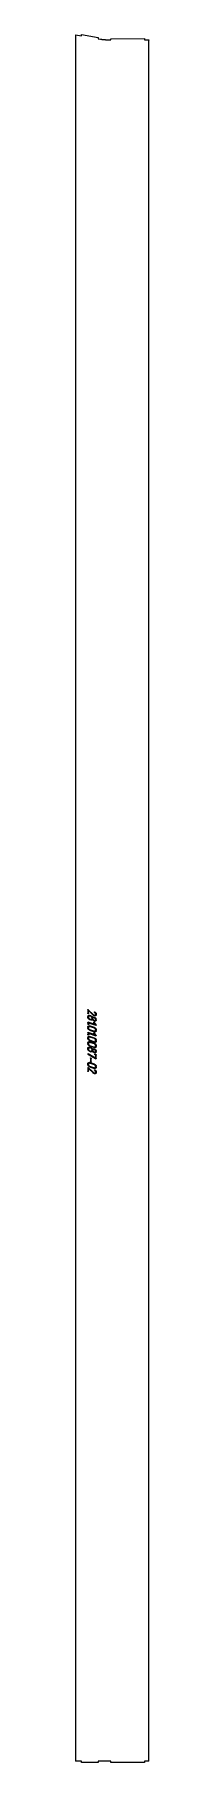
# Model space of a CAD drawing. Header units: millimetres. Extents: x 143 to 230, y 81 to 2128.
import ezdxf

# ---------------------------------------------------------------- set-up
doc = ezdxf.new("R2010")
doc.units = ezdxf.units.MM
doc.linetypes.add('K5LT_BASIC', pattern=[0])
doc.layers.add('Engraving', color=7, linetype='Continuous')

msp = doc.modelspace()

# ---------------------------------------------------------------- linework, layer by layer
at = {"color": 143, "linetype": 'K5LT_BASIC', "lineweight": 25, "true_color": 0x33acca}
for p, q in [((142.5, 2127.9), (142.5, 82.8)), ((142.5, 2127.9), (149.8, 2126.6)), ((149.8, 2128.2), (169.8, 2124.6)), ((149.8, 2126.6), (149.8, 2128.2)), ((169.8, 2124.6), (169.8, 2123.1)), ((169.8, 2123.1), (172.5, 2122.6)), ((179.6, 2122.1), (184.6, 2122.1)), ((184.6, 2123), (224.6, 2123.4)), ((184.6, 2122.1), (184.6, 2123)), ((224.6, 2123.4), (224.6, 2122.1)), ((224.6, 2122.1), (229.6, 2122.1)), ((229.6, 2122.1), (229.6, 2121.5)), ((229.6, 82.8), (229.6, 2121.5)), ((149.8, 82.8), (142.5, 82.8)), ((149.8, 81.3), (149.8, 82.8)), ((172.5, 82.8), (169.8, 82.8)), ((169.8, 82.8), (169.8, 81.3)), ((179.6, 82.8), (172.5, 82.8)), ((184.6, 82.8), (179.6, 82.8)), ((184.6, 81.3), (184.6, 82.8)), ((229.6, 82.8), (224.6, 82.8)), ((224.6, 82.8), (224.6, 81.3)), ((169.8, 81.3), (149.8, 81.3)), ((224.6, 81.3), (184.6, 81.3))]:
    msp.add_line(p, q, dxfattribs=at)
msp.add_open_spline([(172.5, 2122.6), (172.8, 2122.6), (173.4, 2122.5), (174.3, 2122.4), (175.2, 2122.3), (176, 2122.2), (176.9, 2122.2), (177.8, 2122.1), (178.7, 2122.1), (179.3, 2122.1), (179.6, 2122.1)], degree=3, dxfattribs=at)
at = {"layer": 'Engraving', "color": 143, "linetype": 'K5LT_BASIC', "lineweight": 25, "true_color": 0x33acca}
for p, q in [((157.4, 972.9), (157.4, 968.7)), ((157.4, 964.8), (157.4, 964.1)), ((163.9, 967.1), (157.9, 973)), ((158.1, 972), (163.5, 966.7)), ((158.1, 968.4), (158.1, 972)), ((158.1, 964.6), (158.1, 963.9)), ((160.9, 965.7), (159.5, 966.2)), ((160.9, 965), (159.5, 965.5)), ((162.4, 962.4), (162.4, 963.1)), ((164.1, 966.9), (163.9, 967.1)), ((164.4, 966.7), (164.1, 966.9)), ((165.2, 963.9), (164.5, 964.2)), ((165.2, 963.2), (164.5, 963.5)), ((165.7, 970.3), (165.5, 970.4)), ((157.4, 952.4), (157.4, 951.7)), ((166.1, 955.5), (157.7, 958.3)), ((157.7, 957.6), (167, 954.5)), ((166.1, 943.1), (157.7, 945.9)), ((157.7, 945.2), (167, 942)), ((158.1, 952.1), (158.1, 951.4)), ((159.5, 962), (160.9, 961.5)), ((159.5, 961.2), (160.9, 960.8)), ((165.2, 951.8), (159.5, 953.8)), ((165.2, 951.1), (159.5, 953.1)), ((159.5, 949.5), (165.2, 947.6)), ((159.5, 948.8), (165.2, 946.9)), ((164.5, 960.6), (165.2, 960.4)), ((164.5, 959.9), (165.2, 959.7)), ((164.6, 957.5), (166.1, 955.5)), ((164.6, 945.1), (166.1, 943.1)), ((167.2, 955), (165.1, 957.9)), ((167.2, 942.6), (165.1, 945.4)), ((165.2, 959.7), (165.4, 959.6)), ((165.4, 959.6), (165.7, 959.5)), ((165.7, 959.5), (166, 959.5)), ((166.6, 948.5), (166.6, 949.2)), ((167.3, 961.5), (167.2, 962)), ((167.3, 961.3), (167.3, 961.5)), ((167.3, 961.1), (167.3, 961.3)), ((167.3, 948.3), (167.3, 949)), ((157.4, 939.9), (157.4, 939.2)), ((157.4, 933.6), (157.4, 932.9)), ((157.4, 927.2), (157.4, 926.5)), ((158.1, 939.7), (158.1, 939)), ((158.1, 933.3), (158.1, 932.6)), ((158.1, 927), (158.1, 926.3)), ((165.2, 939.4), (159.5, 941.3)), ((165.2, 938.7), (159.5, 940.6)), ((159.5, 937.1), (165.2, 935.1)), ((159.5, 936.4), (165.2, 934.4)), ((165.2, 933.1), (159.5, 935)), ((165.2, 932.4), (159.5, 934.3)), ((159.5, 930.7), (165.2, 928.8)), ((159.5, 930), (165.2, 928.1)), ((160.9, 928.2), (159.5, 928.6)), ((160.9, 927.4), (159.5, 927.9)), ((159.5, 924.4), (160.9, 923.9)), ((159.5, 923.7), (160.9, 923.2)), ((162.4, 924.8), (162.4, 925.5)), ((165.2, 926.4), (164.5, 926.6)), ((165.2, 925.6), (164.5, 925.9)), ((164.5, 923), (165.2, 922.8)), ((164.5, 922.3), (165.2, 922.1)), ((165.2, 922.1), (165.4, 922)), ((165.4, 922), (165.7, 922)), ((165.7, 922), (166, 922)), ((166.6, 936.1), (166.6, 936.8)), ((166.6, 929.7), (166.6, 930.4)), ((167.3, 924), (167.2, 924.4)), ((167.3, 935.8), (167.3, 936.6)), ((167.3, 929.5), (167.3, 930.2)), ((167.3, 923.7), (167.3, 924)), ((167.3, 923.5), (167.3, 923.7)), ((157.4, 920.5), (157.5, 920.3)), ((157.4, 909), (157.4, 908.3)), ((157.4, 904.4), (157.4, 900.2)), ((157.8, 920.7), (157.7, 920.8)), ((157.7, 920.1), (166.9, 914.8)), ((166.6, 915.7), (157.8, 920.7)), ((163.9, 898.6), (157.9, 904.5)), ((158.1, 908.7), (158.1, 908)), ((158.1, 903.5), (163.5, 898.1)), ((158.1, 899.9), (158.1, 903.5)), ((165.2, 908.5), (159.5, 910.4)), ((165.2, 907.7), (159.5, 909.7)), ((159.5, 906.1), (165.2, 904.2)), ((159.5, 905.4), (165.2, 903.5)), ((160.6, 915.6), (160.6, 911.3)), ((161.3, 911.1), (161.3, 915.3)), ((165.7, 901.8), (165.5, 901.9)), ((167, 919.8), (165.9, 920.1)), ((165.9, 919.4), (166.6, 919.2)), ((166.6, 919.2), (166.6, 915.7)), ((166.6, 905.1), (166.6, 905.8)), ((166.9, 914.8), (167, 914.8)), ((167.3, 915), (167.3, 919.3)), ((167.3, 904.9), (167.3, 905.6)), ((164.1, 898.4), (163.9, 898.6)), ((164.4, 898.2), (164.1, 898.4))]:
    msp.add_line(p, q, dxfattribs=at)
for points in [[(157.4, 972.9), (157.4, 973.1), (157.5, 973.1)], [(157.5, 968.4), (157.4, 968.5), (157.4, 968.7)], [(157.4, 964.8), (157.4, 965.6), (158, 966.1)], [(158, 962.4), (157.4, 963.2), (157.4, 964.1)], [(157.5, 973.1), (157.6, 973.2), (157.8, 973.2)], [(157.7, 968.2), (157.6, 968.3), (157.5, 968.4)], [(158, 968.2), (157.9, 968.2), (157.7, 968.2)], [(157.8, 973.2), (157.9, 973.1), (157.9, 973)], [(158.1, 968.4), (158.1, 968.3), (158, 968.2)], [(158, 966.1), (158.6, 966.5), (159.5, 966.2)], [(159.5, 961.2), (158.6, 961.5), (158, 962.4)], [(158.1, 964.6), (158.1, 965.1), (158.5, 965.4)], [(158.5, 962.7), (158.1, 963.3), (158.1, 963.9)], [(158.5, 965.4), (158.9, 965.7), (159.5, 965.5)], [(159.5, 962), (158.9, 962.2), (158.5, 962.7)], [(160.9, 965.7), (161.5, 965.5), (162, 965.1)], [(160.9, 965), (161.5, 964.8), (161.9, 964.3)], [(161.9, 964.3), (162.4, 963.7), (162.4, 963.1)], [(162.4, 962.4), (162.4, 961.8), (161.9, 961.5)], [(162, 965.1), (162.5, 964.6), (162.8, 963.9)], [(162.8, 963.9), (163.1, 964.2), (163.6, 964.3)], [(163.1, 962.5), (163.1, 963.1), (163.5, 963.4)], [(163.5, 961.4), (163.1, 962), (163.1, 962.5)], [(164.2, 966), (163.9, 966.3), (163.5, 966.7)], [(163.5, 963.4), (163.9, 963.7), (164.5, 963.5)], [(163.6, 964.3), (164, 964.3), (164.5, 964.2)], [(164.9, 965.7), (164.6, 965.8), (164.2, 966)], [(164.4, 966.7), (164.6, 966.5), (164.9, 966.4)], [(164.9, 966.4), (165.6, 966.2), (166.1, 966.6)], [(166.7, 965.9), (165.9, 965.4), (164.9, 965.7)], [(165.2, 970.2), (165.2, 970.3), (165.3, 970.4)], [(165.2, 969.9), (165.2, 970), (165.2, 970.2)], [(165.4, 969.8), (165.3, 969.8), (165.2, 969.9)], [(165.2, 963.9), (166, 963.6), (166.7, 962.8)], [(165.2, 963.2), (165.8, 963), (166.2, 962.5)], [(165.3, 970.4), (165.4, 970.5), (165.5, 970.4)], [(166.3, 968.7), (166.1, 969.3), (165.4, 969.8)], [(165.7, 970.3), (166.5, 969.7), (167, 969)], [(166.1, 966.6), (166.3, 966.8), (166.5, 967.1)], [(166.2, 962.5), (166.6, 961.9), (166.6, 961.3)], [(166.6, 967.7), (166.6, 968.2), (166.3, 968.7)], [(166.5, 967.1), (166.6, 967.4), (166.6, 967.7)], [(167.3, 967.5), (167.3, 966.5), (166.7, 965.9)], [(166.7, 962.8), (167, 962.4), (167.2, 962)], [(167, 969), (167.3, 968.3), (167.3, 967.5)], [(157.4, 958.1), (157.4, 958.2), (157.5, 958.3)], [(157.5, 957.8), (157.4, 957.9), (157.4, 958.1)], [(157.4, 956.2), (157.4, 956.4), (157.5, 956.5)], [(157.6, 955.7), (157.4, 955.9), (157.4, 956.2)], [(157.4, 952.4), (157.4, 953.2), (158, 953.6)], [(158, 949.9), (157.4, 950.8), (157.4, 951.7)], [(157.4, 945.7), (157.4, 945.7), (157.5, 945.9)], [(157.5, 945.4), (157.4, 945.5), (157.4, 945.7)], [(157.4, 943.7), (157.4, 944), (157.5, 944.1)], [(157.6, 943.3), (157.4, 943.5), (157.4, 943.7)], [(157.5, 958.3), (157.6, 958.4), (157.7, 958.3)], [(157.7, 957.6), (157.6, 957.7), (157.5, 957.8)], [(157.5, 956.5), (157.7, 956.6), (157.9, 956.5)], [(157.5, 945.9), (157.6, 946), (157.7, 945.9)], [(157.7, 945.2), (157.6, 945.2), (157.5, 945.4)], [(157.5, 944.1), (157.7, 944.2), (157.9, 944.1)], [(157.9, 955.5), (157.7, 955.5), (157.6, 955.7)], [(157.9, 943), (157.7, 943.1), (157.6, 943.3)], [(157.9, 956.5), (158, 956.5), (158.3, 956.3)], [(158.3, 955.5), (158.1, 955.4), (157.9, 955.5)], [(157.9, 944.1), (158, 944.1), (158.3, 943.8)], [(158.3, 943.1), (158.1, 943), (157.9, 943)], [(158, 953.6), (158.6, 954.1), (159.5, 953.8)], [(159.5, 948.8), (158.7, 949.1), (158, 949.9)], [(158.1, 952.1), (158.1, 952.7), (158.5, 953)], [(158.5, 950.3), (158.1, 950.8), (158.1, 951.4)], [(158.3, 956.3), (158.5, 956.1), (158.5, 955.8)], [(158.5, 955.8), (158.5, 955.6), (158.3, 955.5)], [(158.3, 943.8), (158.5, 943.6), (158.5, 943.4)], [(158.5, 943.4), (158.5, 943.2), (158.3, 943.1)], [(158.5, 953), (158.9, 953.3), (159.5, 953.1)], [(159.5, 949.5), (158.9, 949.7), (158.5, 950.3)], [(161.9, 961.5), (161.5, 961.3), (160.9, 961.5)], [(162.1, 960.7), (161.5, 960.6), (160.9, 960.8)], [(162.8, 961.3), (162.6, 960.9), (162.1, 960.7)], [(163.6, 960.4), (163.2, 960.7), (162.8, 961.3)], [(164.5, 960.6), (163.9, 960.8), (163.5, 961.4)], [(164.5, 959.9), (164, 960.1), (163.6, 960.4)], [(164.5, 957.8), (164.5, 958), (164.6, 958)], [(164.6, 957.5), (164.5, 957.7), (164.5, 957.8)], [(164.5, 945.4), (164.5, 945.5), (164.6, 945.6)], [(164.6, 945.1), (164.5, 945.2), (164.5, 945.4)], [(164.6, 958), (164.7, 958.1), (164.9, 958)], [(164.6, 945.6), (164.7, 945.7), (164.9, 945.6)], [(164.9, 958), (164.9, 958), (165.1, 957.9)], [(164.9, 945.6), (164.9, 945.6), (165.1, 945.4)], [(166.2, 960.4), (165.8, 960.2), (165.2, 960.4)], [(165.2, 951.8), (166.1, 951.6), (166.7, 950.7)], [(165.2, 951.1), (165.8, 950.9), (166.2, 950.4)], [(166.2, 947.7), (165.8, 947.4), (165.2, 947.6)], [(166.7, 947), (166.1, 946.6), (165.2, 946.9)], [(166.7, 959.8), (166.4, 959.6), (166, 959.5)], [(166.6, 961.3), (166.6, 960.7), (166.2, 960.4)], [(166.2, 950.4), (166.6, 949.8), (166.6, 949.2)], [(166.6, 948.5), (166.6, 947.9), (166.2, 947.7)], [(167.3, 961.1), (167.3, 960.2), (166.7, 959.8)], [(166.7, 950.7), (167.3, 949.9), (167.3, 949)], [(167.3, 948.3), (167.3, 947.4), (166.7, 947)], [(167.2, 954.5), (167.1, 954.4), (167, 954.5)], [(167.2, 942.1), (167.1, 942), (167, 942)], [(167.2, 955), (167.3, 954.9), (167.3, 954.7)], [(167.3, 954.7), (167.3, 954.6), (167.2, 954.5)], [(167.2, 942.6), (167.3, 942.4), (167.3, 942.3)], [(167.3, 942.3), (167.3, 942.2), (167.2, 942.1)], [(157.4, 939.9), (157.4, 940.8), (158, 941.2)], [(158, 937.5), (157.4, 938.3), (157.4, 939.2)], [(157.4, 933.6), (157.4, 934.4), (158, 934.9)], [(158, 931.1), (157.4, 932), (157.4, 932.9)], [(157.4, 927.2), (157.4, 928.1), (158, 928.5)], [(158, 924.8), (157.4, 925.6), (157.4, 926.5)], [(158, 941.2), (158.6, 941.6), (159.5, 941.3)], [(159.5, 936.4), (158.7, 936.7), (158, 937.5)], [(158, 934.9), (158.6, 935.3), (159.5, 935)], [(159.5, 930), (158.7, 930.3), (158, 931.1)], [(158, 928.5), (158.6, 928.9), (159.5, 928.6)], [(159.5, 923.7), (158.6, 924), (158, 924.8)], [(158.1, 939.7), (158.1, 940.3), (158.5, 940.5)], [(158.5, 937.8), (158.1, 938.4), (158.1, 939)], [(158.1, 933.3), (158.1, 933.9), (158.5, 934.2)], [(158.5, 931.5), (158.1, 932.1), (158.1, 932.6)], [(158.1, 927), (158.1, 927.6), (158.5, 927.8)], [(158.5, 925.1), (158.1, 925.7), (158.1, 926.3)], [(158.5, 940.5), (158.9, 940.8), (159.5, 940.6)], [(159.5, 937.1), (158.9, 937.3), (158.5, 937.8)], [(158.5, 934.2), (158.9, 934.5), (159.5, 934.3)], [(159.5, 930.7), (158.9, 930.9), (158.5, 931.5)], [(158.5, 927.8), (158.9, 928.1), (159.5, 927.9)], [(159.5, 924.4), (158.9, 924.6), (158.5, 925.1)], [(160.9, 928.2), (161.5, 928), (162, 927.5)], [(160.9, 927.4), (161.5, 927.2), (161.9, 926.7)], [(161.9, 924), (161.5, 923.7), (160.9, 923.9)], [(162.1, 923.1), (161.5, 923), (160.9, 923.2)], [(161.9, 926.7), (162.4, 926.1), (162.4, 925.5)], [(162.4, 924.8), (162.4, 924.2), (161.9, 924)], [(162, 927.5), (162.5, 927), (162.8, 926.4)], [(162.8, 923.7), (162.6, 923.3), (162.1, 923.1)], [(162.8, 926.4), (163.1, 926.6), (163.6, 926.7)], [(163.6, 922.8), (163.2, 923.2), (162.8, 923.7)], [(163.1, 925), (163.1, 925.5), (163.5, 925.8)], [(163.5, 923.8), (163.1, 924.4), (163.1, 925)], [(163.5, 925.8), (163.9, 926.1), (164.5, 925.9)], [(164.5, 923), (163.9, 923.3), (163.5, 923.8)], [(163.6, 926.7), (164, 926.8), (164.5, 926.6)], [(164.5, 922.3), (164, 922.5), (163.6, 922.8)], [(165.2, 939.4), (166.1, 939.1), (166.7, 938.3)], [(165.2, 938.7), (165.8, 938.5), (166.2, 937.9)], [(166.2, 935.2), (165.8, 934.9), (165.2, 935.1)], [(166.7, 934.5), (166.1, 934.1), (165.2, 934.4)], [(165.2, 933.1), (166.1, 932.8), (166.7, 931.9)], [(165.2, 932.4), (165.8, 932.2), (166.2, 931.6)], [(166.2, 928.9), (165.8, 928.6), (165.2, 928.8)], [(166.7, 928.2), (166.1, 927.8), (165.2, 928.1)], [(165.2, 926.4), (166, 926.1), (166.7, 925.2)], [(165.2, 925.6), (165.8, 925.4), (166.2, 924.9)], [(166.2, 922.9), (165.8, 922.6), (165.2, 922.8)], [(166.7, 922.2), (166.4, 922), (166, 922)], [(166.2, 937.9), (166.6, 937.4), (166.6, 936.8)], [(166.6, 936.1), (166.6, 935.5), (166.2, 935.2)], [(166.2, 931.6), (166.6, 931), (166.6, 930.4)], [(166.6, 929.7), (166.6, 929.1), (166.2, 928.9)], [(166.2, 924.9), (166.6, 924.3), (166.6, 923.7)], [(166.6, 923.7), (166.6, 923.1), (166.2, 922.9)], [(166.7, 938.3), (167.3, 937.5), (167.3, 936.6)], [(167.3, 935.8), (167.3, 935), (166.7, 934.5)], [(166.7, 931.9), (167.3, 931.1), (167.3, 930.2)], [(167.3, 929.5), (167.3, 928.6), (166.7, 928.2)], [(166.7, 925.2), (167, 924.8), (167.2, 924.4)], [(167.3, 923.5), (167.3, 922.6), (166.7, 922.2)], [(157.4, 920.5), (157.4, 920.7), (157.5, 920.8)], [(157.4, 909), (157.4, 909.8), (158, 910.2)], [(158, 906.5), (157.4, 907.4), (157.4, 908.3)], [(157.4, 904.4), (157.4, 904.5), (157.5, 904.6)], [(157.5, 920.8), (157.6, 920.8), (157.7, 920.8)], [(157.7, 920.1), (157.6, 920.1), (157.5, 920.3)], [(157.5, 904.6), (157.6, 904.7), (157.8, 904.6)], [(157.8, 904.6), (157.9, 904.6), (157.9, 904.5)], [(158, 910.2), (158.6, 910.7), (159.5, 910.4)], [(159.5, 905.4), (158.7, 905.7), (158, 906.5)], [(158.1, 908.7), (158.1, 909.3), (158.5, 909.6)], [(158.5, 906.9), (158.1, 907.5), (158.1, 908)], [(158.5, 909.6), (158.9, 909.9), (159.5, 909.7)], [(159.5, 906.1), (158.9, 906.3), (158.5, 906.9)], [(160.6, 915.6), (160.6, 915.7), (160.7, 915.8)], [(160.7, 911), (160.6, 911.1), (160.6, 911.3)], [(160.7, 915.8), (160.8, 915.9), (160.9, 915.8)], [(160.9, 910.8), (160.8, 910.9), (160.7, 911)], [(160.9, 915.8), (161, 915.8), (161.2, 915.7)], [(161.2, 910.9), (161.1, 910.8), (160.9, 910.8)], [(161.2, 915.7), (161.3, 915.5), (161.3, 915.3)], [(161.3, 911.1), (161.3, 910.9), (161.2, 910.9)], [(165.2, 908.5), (166.1, 908.2), (166.7, 907.3)], [(165.2, 907.7), (165.8, 907.5), (166.2, 907)], [(166.2, 904.3), (165.8, 904), (165.2, 904.2)], [(166.7, 903.6), (166.1, 903.2), (165.2, 903.5)], [(165.2, 901.6), (165.2, 901.8), (165.3, 901.9)], [(165.2, 901.4), (165.2, 901.5), (165.2, 901.6)], [(165.4, 901.2), (165.3, 901.3), (165.2, 901.4)], [(165.3, 901.9), (165.4, 901.9), (165.5, 901.9)], [(166.3, 900.2), (166.1, 900.7), (165.4, 901.2)], [(165.6, 919.9), (165.6, 919.9), (165.7, 920.1)], [(165.7, 919.6), (165.6, 919.7), (165.6, 919.9)], [(165.7, 920.1), (165.7, 920.2), (165.9, 920.1)], [(165.9, 919.4), (165.8, 919.5), (165.7, 919.6)], [(165.7, 901.8), (166.5, 901.2), (167, 900.4)], [(166.2, 907), (166.6, 906.4), (166.6, 905.8)], [(166.6, 905.1), (166.6, 904.5), (166.2, 904.3)], [(166.7, 907.3), (167.3, 906.5), (167.3, 905.6)], [(167.3, 904.9), (167.3, 904), (166.7, 903.6)], [(167, 919.8), (167.3, 919.6), (167.3, 919.3)], [(167.3, 914.8), (167.2, 914.7), (167, 914.8)], [(167.3, 915), (167.3, 914.8), (167.3, 914.8)], [(157.5, 899.9), (157.4, 900), (157.4, 900.2)], [(157.7, 899.7), (157.6, 899.7), (157.5, 899.9)], [(158, 899.7), (157.9, 899.6), (157.7, 899.7)], [(158.1, 899.9), (158.1, 899.8), (158, 899.7)], [(164.2, 897.5), (163.9, 897.7), (163.5, 898.1)], [(164.9, 897.2), (164.6, 897.3), (164.2, 897.5)], [(164.4, 898.2), (164.6, 898), (164.9, 897.9)], [(164.9, 897.9), (165.6, 897.7), (166.1, 898.1)], [(166.7, 897.4), (165.9, 896.8), (164.9, 897.2)], [(166.1, 898.1), (166.3, 898.3), (166.5, 898.6)], [(166.6, 899.2), (166.6, 899.7), (166.3, 900.2)], [(166.5, 898.6), (166.6, 898.9), (166.6, 899.2)], [(167.3, 899), (167.3, 898), (166.7, 897.4)], [(167, 900.4), (167.3, 899.7), (167.3, 899)]]:
    msp.add_open_spline(points, degree=2, dxfattribs=at)

doc.saveas('drawing.dxf')
